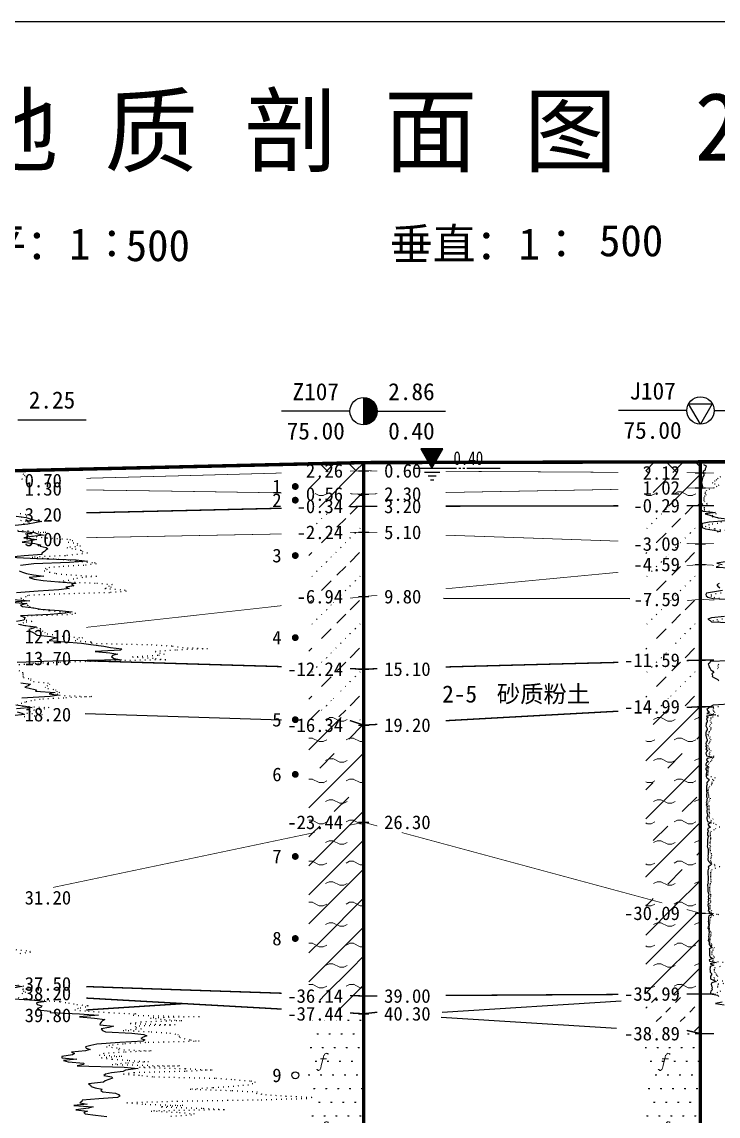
# Model space of a CAD drawing. Extents: x -37 to 3540, y -1485 to 297.
# Drawn here: x 2937.5 to 3039.4, y -769 to -609 of the extents above; entities that cross this region are included whole.
import ezdxf
from ezdxf.enums import TextEntityAlignment as Align

# ---------------------------------------------------------------- set-up
doc = ezdxf.new("R2010")
doc.units = 0
doc.linetypes.add('DOT', pattern=[6.35, 0, -6.35])
doc.layers.get('0').update_dxf_attribs({"linetype": 'CONTINUOUS'})
for name, color, linetype in [('CURVE', 200, 'CONTINUOUS'), ('FRAME', 7, 'CONTINUOUS'), ('HOLE', 41, 'CONTINUOUS'), ('SAMPLE', 1, 'CONTINUOUS'), ('STRATUM', 241, 'CONTINUOUS')]:
    doc.layers.add(name, color=color, linetype=linetype)
doc.layers.add('HATCH', color=7, linetype='CONTINUOUS', lineweight=13)
doc.styles.add('ST', font='')
doc.styles.get('ST').set_extended_font_data('SimSun')
pattern_1 = [(45, (2761.5203, -891), (-2.12132, 2.12132), [10, 0]), (135, (2761.5203, -891), (-2.12132, -2.12132), [10, 0])]
pattern_2 = [(45, (2761.52, -891), (-4.24264, 4.24264), [10, 0]), (45, (2762.581, -894.182), (-2.12132, 6.36396), [3, -3])]
pattern_3 = [(45, (2761.52, -891), (-4.24264, 4.24264), [10, 0]), (45, (2762.581, -894.182), (-2.12132, 6.36396), [3, -3]), (26.565, (2762.5944, -891.2536), (5.999823, 5.999812), [0.567, -12.849]), (0, (2762.0274, -891.2536), (0, 6), [0.567, -5.433]), (26.565, (2759.939, -891), (5.999823, 5.999812), [0.567, -12.849]), (0, (2760.446, -890.7464), (0, 6), [0.567, -5.433]), (153.435, (2762.0274, -891.2536), (-5.999818, -5e-06), [1.134, -12.2826]), (26.565, (2765.5944, -888.2536), (5.999823, 5.999812), [0.567, -12.849]), (0, (2765.0274, -888.2536), (0, 6), [0.567, -5.433]), (26.565, (2762.939, -888), (5.999823, 5.999812), [0.567, -12.849]), (0, (2763.446, -887.7464), (0, 6), [0.567, -5.433]), (153.435, (2765.0274, -888.2536), (-5.999818, -5e-06), [1.134, -12.2826])]
pattern_4 = [(45, (2761.5203, -891), (-7e-07, 6.99998), [1.97196, -7.92754]), (45, (2764.333, -888.171), (-7e-07, 6.99998), [1.99367, -7.90583]), (45, (2766.5878, -885.918), (-7e-07, 6.99998), [1.81361, -8.08588]), (26.5651, (2761.5203, -887.5), (7, 7), [0.0965, -15.55598]), (36.8699, (2762.2203, -886.8), (7, 7), [0.19775, -34.80225]), (315, (2765.0203, -884.024), (6.99998, 1e-06), [0.03305, -9.86644]), (26.5651, (2765.0203, -891), (7, 7), [0.14475, -15.50773]), (26.565, (2765.7203, -890.3), (7, 7), [0.10528, -15.5472]), (90, (2766.07, -889.95), (-7, -5e-07), [0.02877, -6.97123]), (26.565, (2766.4203, -889.6), (7, 7), [0.09101, -31.21394]), (36.8699, (2767.1203, -888.9), (7, 7), [0.11069, -34.88931]), (45, (2767.8203, -888.2), (-2e-07, 6.99998), [0.10911, -9.79038]), (315, (2768.4344, -887.452), (6.99998, 1e-06), [0.03305, -9.86644]), (36.8699, (2762.9203, -886.1), (7, 7), [0.10224, -34.89776]), (53.1301, (2763.6203, -885.4), (14, 21), [0.13438, -34.86562]), (53.1301, (2764.3203, -884.7), (14, 21), [0.12625, -34.87375])]
pattern_5 = [(45, (2761.5203, -891), (-2.12132, 2.12132), [10, 0]), (26.565, (2762.5944, -891.2536), (5.999823, 5.999812), [0.567, -12.849]), (0, (2762.0274, -891.2536), (0, 6), [0.567, -5.433]), (26.565, (2759.939, -891), (5.999823, 5.999812), [0.567, -12.849]), (0, (2760.446, -890.7464), (0, 6), [0.567, -5.433]), (153.435, (2762.0274, -891.2536), (-5.999818, -5e-06), [1.134, -12.2826]), (26.565, (2765.5944, -888.2536), (5.999823, 5.999812), [0.567, -12.849]), (0, (2765.0274, -888.2536), (0, 6), [0.567, -5.433]), (26.565, (2762.939, -888), (5.999823, 5.999812), [0.567, -12.849]), (0, (2763.446, -887.7464), (0, 6), [0.567, -5.433]), (153.435, (2765.0274, -888.2536), (-5.999818, -5e-06), [1.134, -12.2826])]
pattern_6 = [(82.875, (2760.6857, -892.206), (0.0003693, 10.0001764), [0.0893, -80.5337]), (143.13, (2760.7867, -892.2818), (-29.999964, 20.000054), [0.12627, -49.87373]), (172.875, (2760.9639, -892.304), (-70.0002457, 9.9996603), [0.17857, -80.44443]), (206.565, (2761.1423, -892.2147), (-9.999705, -9.99969), [0.19954, -22.16046]), (243.435, (2761.2316, -892.0363), (9e-06, -9.999696), [0.19954, -22.16146]), (255.964, (2761.3209, -891.679), (-0.0002, -9.999501), [0.36813, -40.86287]), (255.964, (2761.631, -890.439), (-0.0002, -9.999501), [1.27838, -39.95262]), (255.964, (2761.6994, -890.165), (-0.0002, -9.999501), [0.28235, -40.94865]), (216.87, (2761.8896, -889.9108), (-9.999982, -10.000018), [0.12627, -49.87373]), (243.435, (2761.7886, -889.9865), (9e-06, -9.999696), [0.19954, -22.16146]), (206.565, (2762.068, -889.8215), (-9.999705, -9.99969), [0.19954, -22.16046]), (172.875, (2762.2453, -889.8437), (-70.0002457, 9.9996603), [0.17857, -80.44443]), (143.13, (2762.3463, -889.9194), (-29.999964, 20.000054), [0.12627, -49.87373]), (82.875, (2762.3352, -890.008), (0.0003693, 10.0001764), [0.0893, -80.5337]), (0, (2761.191, -890.66), (0, 10), [0.89286, -9.10714]), (0, (2761.5453, -891), (1, 2), [0, -1.75]), (0, (2761.5203, -890.975), (1, 2), [0, -1.75]), (0, (2761.5203, -891), (1, 2), [0, -1.75]), (0, (2761.4953, -891), (1, 2), [0, -1.75]), (0, (2761.5203, -891.025), (1, 2), [0, -1.75])]

# ---------------------------------------------------------------- blocks, each defined once
blk = doc.blocks.new('图头_剖面图A3')
at = {"style": 'ST'}
for s, height, p in [('工 程 地 质 剖 面 图', 10, (-15.09, 10.79)), ('比例尺：水平：1∶            垂直：1∶', 4.6, (-11.5, -5.76))]:
    blk.add_text(s, height=height, dxfattribs=at).set_placement(p, align=Align.MIDDLE_CENTER)
for tag, height, p in [('01_剖面号', 10, (64.41, 11.39)), ('02_横向比例', 4.6, (-18.82, -5.99)), ('03＿纵向比例', 4.6, (50.43, -5.28))]:
    blk.add_attdef(tag, text='', height=height, dxfattribs=at).set_placement(p, align=Align.MIDDLE_LEFT)
blk = doc.blocks.new('H_sam_hole')
blk.add_line((0, 2), (0, -2))
at = {"const_width": 2}
blk.add_lwpolyline([(0, -1, 0.414214), (1, 0, 0.414214), (0, 1, 1)], format="xyb", dxfattribs=at)
blk.add_circle((0, 0), 2)
blk = doc.blocks.new('H_cpt_hole')
for p, q in [((-1.73, 1), (1.73, 1)), ((0, -2), (-1.73, 1)), ((1.73, 1), (0, -2))]:
    blk.add_line(p, q)
blk.add_circle((0, 0), 2)
blk = doc.blocks.new('SampleSoilUndisturbed')
at = {"const_width": 0.5}
blk.add_lwpolyline([(-0.25, 0, 1), (0.25, 0, 1)], format="xyb", close=True, dxfattribs=at)
blk = doc.blocks.new('SampleSoilDisturbed')
blk.add_circle((0, 0), 0.5)
blk = doc.blocks.new('Gwl')
blk.add_lwpolyline([(0, 0, 0, 3.22, 0), (0, 2.79, 3.22, 3.22, 0)], format="xyseb")
blk.add_lwpolyline([(0, 0), (1.61, 2.79), (-1.61, 2.79)], close=True)
for points in [[(-2.63, 0), (3.61, 0)], [(3.93, 0), (4.21, 0)], [(4.53, 0), (4.8, 0)], [(5.09, 0), (9.99, 0)], [(-1.09, -0.61), (1.16, -0.61)], [(-0.54, -1.14), (0.61, -1.14)], [(-0.19, -1.74), (0.26, -1.74)]]:
    blk.add_lwpolyline(points)
at = {"style": 'ST', "width": 0.8}
blk.add_attdef('*GWL', (3.14, 0.45), '', height=2, dxfattribs=at)

msp = doc.modelspace()

# ---------------------------------------------------------------- hatches: boundary and pattern name
at = {"layer": 'HATCH'}
h = msp.add_hatch(dxfattribs=at)
h.set_pattern_fill('STT', color=50, style=0)
h.set_pattern_definition(pattern_1)
h.paths.add_polyline_path([(2987.5, -673.44), (2979.5, -673.63), (2979.5, -674.86), (2987.5, -674.64)])
h.paths.add_polyline_path([(2978.3, -676.13), (2984.99, -676.13), (2984.99, -673.2), (2978.3, -673.2)], flags=9)
h = msp.add_hatch(dxfattribs=at)
h.set_pattern_fill('FZNT', color=32, style=0)
h.set_pattern_definition(pattern_2)
h.paths.add_polyline_path([(2987.5, -674.64), (2979.5, -674.86), (2979.5, -677.93), (2987.5, -678.04)])
h.paths.add_polyline_path([(2978.3, -679.53), (2984.99, -679.53), (2984.99, -676.6), (2978.3, -676.6)], flags=9)
h.paths.add_polyline_path([(2978.3, -676.13), (2984.99, -676.13), (2984.99, -673.2), (2978.3, -673.2)], flags=9)
h = msp.add_hatch(dxfattribs=at)
h.set_pattern_fill('FZNT', color=32, style=0)
h.set_pattern_definition(pattern_2)
h.paths.add_polyline_path([(3036.78, -674.94), (3028.78, -674.89), (3028.78, -677.29), (3036.78, -677.14)])
h.paths.add_polyline_path([(3027.57, -678.63), (3034.27, -678.63), (3034.27, -675.7), (3027.57, -675.7)], flags=9)
h.paths.add_polyline_path([(3027.58, -676.43), (3034.27, -676.43), (3034.27, -673.51), (3027.58, -673.51)], flags=9)
h = msp.add_hatch(dxfattribs=at)
h.set_pattern_fill('STT', color=50, style=0)
h.set_pattern_definition(pattern_1)
h.paths.add_polyline_path([(3036.78, -673.34), (3028.78, -673.36), (3028.78, -674.89), (3036.78, -674.94)])
h.paths.add_polyline_path([(3027.58, -676.43), (3034.27, -676.43), (3034.27, -673.51), (3027.58, -673.51)], flags=9)
h = msp.add_hatch(dxfattribs=at)
h.set_pattern_fill('YNFNT', color=251, style=0)
h.set_pattern_definition(pattern_3)
h.paths.add_polyline_path([(2987.5, -678.04), (2979.5, -677.93), (2979.5, -680.03), (2987.5, -679.84)])
h.paths.add_polyline_path([(2976.87, -681.33), (2984.99, -681.33), (2984.99, -678.4), (2976.87, -678.4)], flags=9)
h.paths.add_polyline_path([(2978.3, -679.53), (2984.99, -679.53), (2984.99, -676.6), (2978.3, -676.6)], flags=9)
h = msp.add_hatch(dxfattribs=at)
h.set_pattern_fill('YNFNT', color=251, style=0)
h.set_pattern_definition(pattern_3)
h.paths.add_polyline_path([(3036.78, -677.14), (3028.78, -677.29), (3028.78, -679.76), (3036.78, -679.74)])
h.paths.add_polyline_path([(3026.14, -681.23), (3034.27, -681.23), (3034.27, -678.3), (3026.14, -678.3)], flags=9)
h.paths.add_polyline_path([(3027.57, -678.63), (3034.27, -678.63), (3034.27, -675.7), (3027.57, -675.7)], flags=9)
h = msp.add_hatch(dxfattribs=at)
h.set_pattern_fill('SZFT', color=52, style=0)
h.set_pattern_definition(pattern_4)
h.paths.add_polyline_path([(2987.5, -679.84), (2979.5, -680.03), (2979.5, -683.8), (2987.5, -683.64)])
h.paths.add_polyline_path([(2976.87, -685.13), (2984.99, -685.13), (2984.99, -682.23), (2976.87, -682.23)], flags=9)
h.paths.add_polyline_path([(2976.87, -681.33), (2984.99, -681.33), (2984.99, -678.4), (2976.87, -678.4)], flags=9)
h = msp.add_hatch(dxfattribs=at)
h.set_pattern_fill('SZFT', color=52, style=0)
h.set_pattern_definition(pattern_4)
h.paths.add_polyline_path([(3036.78, -679.74), (3028.78, -679.76), (3028.78, -685.07), (3036.78, -685.34)])
h.paths.add_polyline_path([(3026.14, -686.83), (3034.27, -686.83), (3034.27, -683.9), (3026.14, -683.9)], flags=9)
h.paths.add_polyline_path([(3026.14, -681.23), (3034.27, -681.23), (3034.27, -678.3), (3026.14, -678.3)], flags=9)
h = msp.add_hatch(dxfattribs=at)
h.set_pattern_fill('SZFT', color=52, style=0)
h.set_pattern_definition(pattern_4)
h.paths.add_polyline_path([(2987.5, -683.64), (2979.5, -683.8), (2979.5, -693.93), (2987.5, -693.04)])
h.paths.add_polyline_path([(2976.87, -694.53), (2984.99, -694.53), (2984.99, -691.6), (2976.87, -691.6)], flags=9)
h.paths.add_polyline_path([(2976.87, -685.13), (2984.99, -685.13), (2984.99, -682.23), (2976.87, -682.23)], flags=9)
h = msp.add_hatch(dxfattribs=at)
h.set_pattern_fill('SZFT', color=52, style=0)
h.set_pattern_definition(pattern_4)
h.paths.add_polyline_path([(3036.78, -685.34), (3028.78, -685.07), (3028.78, -689.11), (3036.78, -688.34)])
h.paths.add_polyline_path([(3026.14, -689.83), (3034.27, -689.83), (3034.27, -686.9), (3026.14, -686.9)], flags=9)
h.paths.add_polyline_path([(3026.14, -686.83), (3034.27, -686.83), (3034.27, -683.9), (3026.14, -683.9)], flags=9)
h = msp.add_hatch(dxfattribs=at)
h.set_pattern_fill('SZFT', color=52, style=0)
h.set_pattern_definition(pattern_4)
h.paths.add_polyline_path([(3036.78, -688.34), (3028.78, -689.11), (3028.78, -702.55), (3036.78, -702.34)])
h.paths.add_polyline_path([(3024.71, -703.83), (3034.27, -703.83), (3034.27, -700.9), (3024.71, -700.9)], flags=9)
h.paths.add_polyline_path([(3026.14, -689.83), (3034.27, -689.83), (3034.27, -686.9), (3026.14, -686.9)], flags=9)
h = msp.add_hatch(dxfattribs=at)
h.set_pattern_fill('SZFT', color=52, style=0)
h.set_pattern_definition(pattern_4)
h.paths.add_polyline_path([(2987.5, -693.04), (2979.5, -693.93), (2979.5, -703.4), (2987.5, -703.64)])
h.paths.add_polyline_path([(2975.44, -705.13), (2984.99, -705.13), (2984.99, -702.21), (2975.44, -702.21)], flags=9)
h.paths.add_polyline_path([(2976.87, -694.53), (2984.99, -694.53), (2984.99, -691.6), (2976.87, -691.6)], flags=9)
h = msp.add_hatch(dxfattribs=at)
h.set_pattern_fill('SZFT', color=52, style=0)
h.set_pattern_definition(pattern_4)
h.paths.add_polyline_path([(2987.5, -703.64), (2979.5, -703.4), (2979.5, -709.11), (2987.5, -711.84)])
h.paths.add_polyline_path([(2975.44, -705.13), (2984.99, -705.13), (2984.99, -702.21), (2975.44, -702.21)], flags=9)
h = msp.add_hatch(dxfattribs=at)
h.set_pattern_fill('SZFT', color=52, style=0)
h.set_pattern_definition(pattern_4)
h.paths.add_polyline_path([(3036.78, -702.34), (3028.78, -702.55), (3028.78, -709.58), (3036.78, -709.14)])
h.paths.add_polyline_path([(3024.71, -710.63), (3034.27, -710.63), (3034.27, -707.7), (3024.71, -707.7)], flags=9)
h.paths.add_polyline_path([(3024.71, -703.83), (3034.27, -703.83), (3034.27, -700.9), (3024.71, -700.9)], flags=9)
h = msp.add_hatch(dxfattribs=at)
h.set_pattern_fill('YNFNT', color=251, style=0)
h.set_pattern_definition(pattern_3)
h.paths.add_polyline_path([(3036.78, -709.14), (3028.78, -709.58), (3028.78, -737.18), (3036.78, -739.34)])
h.paths.add_polyline_path([(3024.71, -710.63), (3034.27, -710.63), (3034.27, -707.7), (3024.71, -707.7)], flags=9)
h = msp.add_hatch(dxfattribs=at)
h.set_pattern_fill('YNFNT', color=251, style=0)
h.set_pattern_definition(pattern_3)
h.paths.add_polyline_path([(2987.5, -711.84), (2979.5, -709.11), (2979.5, -727.72), (2987.5, -726.04)])
h.paths.add_polyline_path([(2975.44, -727.53), (2984.99, -727.53), (2984.99, -724.6), (2975.44, -724.6)], flags=9)
h.paths.add_polyline_path([(2975.44, -713.33), (2984.99, -713.33), (2984.99, -710.4), (2975.44, -710.4)], flags=9)
h = msp.add_hatch(dxfattribs=at)
h.set_pattern_fill('YNNT', color=251, style=0)
h.set_pattern_definition(pattern_5)
h.paths.add_polyline_path([(2987.5, -726.04), (2979.5, -727.72), (2979.5, -751.17), (2987.5, -751.44)])
h.paths.add_polyline_path([(2975.44, -752.93), (2984.99, -752.93), (2984.99, -750), (2975.44, -750)], flags=9)
h.paths.add_polyline_path([(2975.44, -727.53), (2984.99, -727.53), (2984.99, -724.6), (2975.44, -724.6)], flags=9)
h = msp.add_hatch(dxfattribs=at)
h.set_pattern_fill('YNNT', color=251, style=0)
h.set_pattern_definition(pattern_5)
h.paths.add_polyline_path([(3036.78, -739.34), (3028.78, -737.18), (3028.78, -751.19), (3036.78, -751.14)])
h.paths.add_polyline_path([(3024.71, -752.63), (3034.27, -752.63), (3034.27, -749.7), (3024.71, -749.7)], flags=9)
h.paths.add_polyline_path([(3024.71, -740.83), (3034.27, -740.83), (3034.27, -737.9), (3024.71, -737.9)], flags=9)
h = msp.add_hatch(dxfattribs=at)
h.set_pattern_fill('FZNT', color=32, style=0)
h.set_pattern_definition(pattern_2)
h.paths.add_polyline_path([(2987.5, -751.44), (2979.5, -751.17), (2979.5, -753.59), (2987.5, -754.04)])
h.paths.add_polyline_path([(2975.44, -755.53), (2984.99, -755.53), (2984.99, -752.6), (2975.44, -752.6)], flags=9)
h.paths.add_polyline_path([(2975.44, -752.93), (2984.99, -752.93), (2984.99, -750), (2975.44, -750)], flags=9)
h = msp.add_hatch(dxfattribs=at)
h.set_pattern_fill('NZFT', color=52, style=0)
h.set_pattern_definition([(45, (2761.5203, -891), (-6e-07, 6.99998), [0.9473, -8.9522]), (45, (2762.9203, -889.6), (-6e-07, 6.99998), [0.9869, -8.9126]), (45, (2764.3203, -888.2), (-6e-07, 6.99998), [1.06018, -8.83931]), (45, (2765.7203, -886.8), (-6e-07, 6.99998), [0.94918, -8.95032]), (45, (2767.1203, -885.4), (-6e-07, 6.99998), [1.0365, -8.863]), (45, (2765.0203, -891), (-6e-07, 6.99998), [1.01335, -8.88615]), (45, (2766.4203, -889.6), (-6e-07, 6.99998), [1.07896, -12.12037]), (45, (2767.8203, -888.2), (-6e-07, 6.99998), [0.99882, -8.90067]), (45, (2762.2203, -886.8), (-4e-07, 6.99998), [1.05533, -8.84416]), (45, (2763.6203, -885.4), (-4e-07, 6.99998), [1.0365, -8.863])])
h.paths.add_polyline_path([(3036.78, -751.14), (3028.78, -751.19), (3028.78, -755.11), (3036.78, -756.94)])
h.paths.add_polyline_path([(3024.71, -758.43), (3034.27, -758.43), (3034.27, -755.5), (3024.71, -755.5)], flags=9)
h.paths.add_polyline_path([(3024.71, -752.63), (3034.27, -752.63), (3034.27, -749.7), (3024.71, -749.7)], flags=9)
h = msp.add_hatch(dxfattribs=at)
h.set_pattern_fill('FS', color=142, style=0)
h.set_pattern_definition(pattern_6)
h.paths.add_polyline_path([(2987.5, -754.04), (2979.5, -753.59), (2979.5, -786.78), (2987.5, -787.44)])
h.paths.add_polyline_path([(2975.44, -788.93), (2984.99, -788.93), (2984.99, -786.01), (2975.44, -786.01)], flags=9)
h.paths.add_polyline_path([(2975.44, -755.53), (2984.99, -755.53), (2984.99, -752.6), (2975.44, -752.6)], flags=9)
h = msp.add_hatch(dxfattribs=at)
h.set_pattern_fill('FS', color=142, style=0)
h.set_pattern_definition(pattern_6)
h.paths.add_polyline_path([(3036.78, -756.94), (3028.78, -755.11), (3028.78, -784.01), (3036.78, -783.34)])
h.paths.add_polyline_path([(3024.71, -784.83), (3034.27, -784.83), (3034.27, -781.9), (3024.71, -781.9)], flags=9)
h.paths.add_polyline_path([(3024.71, -758.43), (3034.27, -758.43), (3034.27, -755.5), (3024.71, -755.5)], flags=9)

# ---------------------------------------------------------------- linework, layer by layer
at = {"layer": 'CURVE', "color": 100, "linetype": 'DOT', "ltscale": 0.1}
for points in [[(2937.65, -675.07), (2937.85, -675.27), (2938.03, -675.47), (2938.28, -675.67), (2937.52, -675.87), (2937.29, -676.07)], [(3039.72, -675.54), (3039.37, -675.74), (3039.18, -675.94), (3038.93, -676.14), (3038.51, -676.34), (3038.82, -676.54), (3039.48, -676.74), (3039.19, -676.94), (3038.77, -677.14), (3038.1, -677.34), (3037.68, -677.54), (3037.49, -677.74), (3037.45, -677.94), (3037.6, -678.14), (3037.41, -678.34), (3037.27, -678.54), (3037.3, -678.74), (3037.24, -678.94), (3037.36, -679.14), (3037.69, -679.34), (3037.78, -679.54), (3037.41, -679.74), (3037.32, -679.94), (3037.33, -680.14), (3037.35, -680.34), (3038, -680.54), (3038.77, -680.74), (3039.08, -680.94), (3038.54, -681.14), (3038.49, -681.34), (3039.73, -681.54)], [(2937.27, -680.87), (2938.37, -681.07), (2938.21, -681.27), (2937.31, -681.47)], [(2937.32, -681.87), (2938.33, -682.07), (2938.57, -682.27), (2937.4, -682.47)], [(3039.87, -682.14), (3039.32, -682.34), (3038.08, -682.54), (3037.48, -682.74), (3038.02, -682.94), (3038.89, -683.14), (3040.47, -683.34), (3039.28, -683.54), (3039.46, -683.74)], [(2935.41, -683.27), (2939.15, -683.47), (2941, -683.67), (2938.04, -683.87), (2938.34, -684.07), (2939.58, -684.27), (2941.15, -684.47), (2944.54, -684.67), (2944.94, -684.87), (2944.26, -685.07), (2945.66, -685.27), (2945.54, -685.47), (2946.06, -685.67), (2944.08, -685.87), (2945.3, -686.07), (2946.16, -686.27), (2946.33, -686.47), (2947.11, -686.67), (2945.65, -686.87), (2943.86, -687.07), (2939, -687.27), (2941.35, -687.47), (2944.58, -687.67), (2945.55, -687.87), (2948.15, -688.07), (2948.38, -688.27), (2946.56, -688.47), (2943.02, -688.67), (2940.92, -688.87), (2941.2, -689.07), (2940.77, -689.27), (2941.53, -689.47), (2942.51, -689.67), (2944.65, -689.87), (2948.43, -690.07), (2946.39, -690.27), (2945.08, -690.47), (2944.35, -690.67), (2942.98, -690.87), (2948.46, -691.07), (2950.72, -691.27), (2950.19, -691.47), (2950.55, -691.67), (2949.64, -691.87), (2952.53, -692.07), (2952.75, -692.27), (2950.33, -692.47), (2943.04, -692.67), (2938.38, -692.87), (2938.13, -693.07), (2937.36, -693.27), (2937.65, -693.47), (2938.18, -693.67), (2937.38, -693.87), (2937.55, -694.07), (2938.34, -694.27), (2938.61, -694.47), (2939.12, -694.67), (2939.93, -694.87), (2941.54, -695.07), (2943.05, -695.27), (2945.34, -695.47), (2944.9, -695.67), (2938.37, -695.87), (2938, -696.07), (2937.83, -696.27), (2938.13, -696.47), (2938.97, -696.67), (2937.74, -696.87), (2937.28, -697.07), (2937.97, -697.27), (2938.89, -697.47), (2940.18, -697.67), (2940.2, -697.87), (2940.49, -698.07), (2940.84, -698.27), (2941.2, -698.47), (2942.66, -698.67), (2943.65, -698.87), (2946.35, -699.07), (2945.64, -699.27), (2945.29, -699.47), (2947.63, -699.67), (2947.68, -699.87), (2956.43, -700.07), (2959.54, -700.27), (2961, -700.47), (2964.66, -700.67), (2959.98, -700.87), (2956.99, -701.07), (2957.66, -701.27), (2958.33, -701.47), (2957.41, -701.67), (2953.69, -701.87), (2957.04, -702.07), (2958.54, -702.27), (2949.76, -702.47), (2942.89, -702.67), (2938.64, -702.87), (2936.84, -703.07)], [(3039.83, -692.54), (3038.37, -692.74), (3038.32, -692.94), (3038.74, -693.14), (3039.89, -693.34)], [(3040, -696.34), (3038.59, -696.54), (3040.06, -696.74)], [(2937.07, -703.87), (2937.59, -704.07), (2937.62, -704.27), (2937.68, -704.47), (2937.64, -704.67), (2937.72, -704.87), (2938.8, -705.07), (2938.74, -705.27), (2939.22, -705.47), (2941.24, -705.67), (2941.61, -705.87), (2941.25, -706.07), (2940.89, -706.27), (2941.3, -706.47), (2942.42, -706.67), (2942.59, -706.87), (2943, -707.07), (2942.61, -707.27), (2943.01, -707.47), (2947.68, -707.67), (2943.62, -707.87), (2940.18, -708.07), (2938.93, -708.27), (2937.99, -708.47), (2937.51, -708.67), (2936.81, -708.87), (2937.76, -709.07), (2941.43, -709.27), (2940.81, -709.47), (2939.28, -709.67), (2938.75, -709.87), (2938.22, -710.07), (2940.49, -710.27), (2940.14, -710.47), (2937.29, -710.67)], [(3039.46, -702.94), (3039.28, -703.14), (3039.44, -703.34), (3039.27, -703.54), (3039.49, -703.74)], [(3039.45, -709.14), (3038.7, -709.34), (3038.61, -709.54), (3038.67, -709.74), (3038.9, -709.94), (3038.59, -710.14), (3039.29, -710.34), (3039.36, -710.54), (3038.3, -710.74), (3038.29, -710.94), (3038.18, -711.14), (3038.27, -711.34), (3038.47, -711.54), (3038.28, -711.74), (3038.07, -711.94), (3038.28, -712.14), (3038.29, -712.34), (3038.28, -712.54), (3038.04, -712.74), (3038.04, -712.94), (3037.87, -713.14), (3037.87, -713.34), (3038.2, -713.54), (3038.11, -713.74), (3038.31, -713.94), (3038.17, -714.14), (3038.13, -714.34), (3038.03, -714.54), (3037.84, -714.74), (3037.88, -714.94), (3038.02, -715.14), (3038.02, -715.34), (3038.36, -715.54), (3038.19, -715.74), (3038.02, -715.94), (3038.07, -716.14), (3038.7, -716.34), (3038.7, -716.54), (3038.57, -716.74), (3038.43, -716.94), (3038.31, -717.14), (3038.04, -717.34), (3037.98, -717.54), (3037.74, -717.74), (3038.04, -717.94), (3037.88, -718.14), (3037.85, -718.34), (3037.91, -718.54), (3037.88, -718.74), (3037.84, -718.94), (3037.8, -719.14), (3038.3, -719.34), (3038.95, -719.54), (3038.5, -719.74), (3038.73, -719.94), (3038.47, -720.14), (3038.43, -720.34), (3038.44, -720.54), (3038.15, -720.74), (3038.08, -720.94), (3037.91, -721.14), (3037.88, -721.34), (3037.89, -721.54), (3037.91, -721.74), (3037.93, -721.94), (3037.95, -722.14), (3037.98, -722.34), (3038.2, -722.54), (3038.17, -722.74), (3038.04, -722.94), (3037.93, -723.14), (3037.79, -723.34), (3037.98, -723.54), (3038.04, -723.74), (3038.02, -723.94), (3038.02, -724.14), (3038.03, -724.34), (3038.07, -724.54), (3038.1, -724.74), (3038.02, -724.94), (3038.03, -725.14), (3038.03, -725.34), (3038.67, -725.54), (3038.34, -725.74), (3038.28, -725.94), (3038.67, -726.14), (3038.99, -726.34), (3039.69, -726.54)], [(3039.62, -726.74), (3039.05, -726.94), (3038.77, -727.14), (3038.37, -727.34), (3038.22, -727.54), (3038.21, -727.74), (3038.22, -727.94), (3038.23, -728.14), (3038.25, -728.34), (3038.24, -728.54), (3038.2, -728.74), (3038.17, -728.94), (3038.19, -729.14), (3038.1, -729.34), (3038.24, -729.54), (3038.14, -729.74), (3038.14, -729.94), (3038.23, -730.14), (3038.15, -730.34), (3038.37, -730.54), (3038.37, -730.74), (3038.4, -730.94), (3038.33, -731.14), (3038.3, -731.34), (3038.23, -731.54), (3038.26, -731.74), (3038.32, -731.94), (3038.79, -732.14), (3038.85, -732.34), (3039.6, -732.54), (3038.98, -732.74), (3038.51, -732.94), (3038.33, -733.14), (3038.28, -733.34), (3038.24, -733.54), (3038.24, -733.74), (3038.24, -733.94), (3038.27, -734.14), (3038.29, -734.34), (3038.26, -734.54), (3038.34, -734.74), (3038.23, -734.94), (3038.2, -735.14), (3038.14, -735.34), (3038.12, -735.54), (3038.11, -735.74), (3038.12, -735.94), (3038.13, -736.14), (3038.19, -736.34), (3038.27, -736.54), (3038.26, -736.74), (3038.24, -736.94), (3038.18, -737.14), (3038.17, -737.34), (3038.24, -737.54), (3038.24, -737.74), (3038.11, -737.94), (3038.14, -738.14), (3038.14, -738.34), (3038.14, -738.54), (3038.15, -738.74), (3038.39, -738.94), (3038.31, -739.14), (3038.42, -739.34), (3039.42, -739.54), (3038.42, -739.74), (3038.27, -739.94), (3038.23, -740.14), (3038.14, -740.34), (3038.11, -740.54), (3038.1, -740.74), (3038.08, -740.94), (3038.08, -741.14), (3038.06, -741.34), (3038.08, -741.54), (3038.06, -741.74), (3038.21, -741.94), (3038.3, -742.14), (3038.28, -742.34), (3038.3, -742.54), (3038.24, -742.74), (3038.18, -742.94), (3038.15, -743.14), (3038.15, -743.34), (3038.11, -743.54), (3038.31, -743.74), (3038.38, -743.94), (3038.38, -744.14), (3038.85, -744.34), (3038.63, -744.54), (3038.58, -744.74), (3038.47, -744.94), (3038.45, -745.14), (3038.38, -745.34), (3038.63, -745.54), (3038.8, -745.74), (3038.74, -745.94), (3038.6, -746.14), (3038.57, -746.34), (3040.31, -746.54)], [(2936.6, -744.67), (2938.65, -744.87), (2938.76, -745.07), (2937.09, -745.27)], [(3039.65, -747.14), (3038.88, -747.34), (3038.81, -747.54), (3038.78, -747.74), (3038.86, -747.94), (3039.06, -748.14), (3039.09, -748.34), (3039.33, -748.54), (3038.78, -748.74), (3038.73, -748.94), (3039.25, -749.14), (3041.3, -749.34)], [(2936.93, -749.87), (2938.3, -750.07), (2938.46, -750.27), (2937.6, -750.47), (2937.69, -750.67), (2938.01, -750.87), (2937.58, -751.07), (2937.41, -751.27)], [(3040.91, -749.54), (3039.37, -749.74), (3039.29, -749.94), (3039.26, -750.14), (3039.4, -750.34)], [(2936.96, -751.67), (2937.87, -751.87), (2940.78, -752.07), (2943.11, -752.27), (2944.34, -752.47), (2945.56, -752.67), (2947.21, -752.87), (2946.85, -753.07), (2945.75, -753.27), (2945.24, -753.47), (2947.23, -753.67), (2950.21, -753.87), (2954.18, -754.07), (2953.78, -754.27), (2963.44, -754.47), (2956.33, -754.67), (2958.35, -754.87), (2960.89, -755.07), (2954.94, -755.27), (2953.34, -755.47), (2959.91, -755.67), (2954.09, -755.87), (2954.17, -756.07), (2954.96, -756.27), (2952.34, -756.47), (2956.41, -756.67), (2959.15, -756.87), (2960.3, -757.07), (2960.5, -757.27), (2960.56, -757.47), (2961.24, -757.67), (2962.18, -757.87), (2963.44, -758.07), (2955.61, -758.27), (2952.32, -758.47), (2950.31, -758.67), (2949.89, -758.87), (2951.78, -759.07), (2951.66, -759.27), (2956.41, -759.47), (2952.49, -759.67), (2949.49, -759.87), (2948.81, -760.07), (2952.12, -760.27), (2949.15, -760.47), (2950.69, -760.67), (2953.19, -760.87), (2956.04, -761.07), (2952.77, -761.27), (2950.71, -761.47), (2960.56, -761.67), (2954.7, -761.87), (2961.4, -762.07), (2965.34, -762.27), (2961.37, -762.47), (2953.92, -762.67), (2952.39, -762.87), (2955.04, -763.07), (2956.81, -763.27), (2965.88, -763.47), (2968.6, -763.67), (2970.99, -763.87), (2971.62, -764.07), (2971.27, -764.27), (2970.66, -764.47), (2968.5, -764.67), (2965.41, -764.87), (2962.14, -765.07), (2968.25, -765.27), (2971.92, -765.47), (2971.76, -765.67), (2973.14, -765.87), (2976.14, -766.07), (2979.92, -766.27), (2979.21, -766.47), (2972.07, -766.67), (2960.29, -766.87), (2952.86, -767.07), (2955.52, -767.27), (2961.05, -767.47), (2957.87, -767.67), (2964, -767.87), (2967.17, -768.07), (2956.44, -768.27), (2960.55, -768.47), (2962.69, -768.67), (2962.34, -768.87), (2959.28, -769.07)], [(3039.7, -750.74), (3039.29, -750.94), (3038.86, -751.14), (3039.46, -751.34)]]:
    msp.add_lwpolyline(points, dxfattribs=at)
at = {"layer": 'CURVE', "color": 30, "linetype": 'Continuous'}
for points in [[(3037.23, -673.74), (3037.6, -673.94), (3037.59, -674.14), (3037.47, -674.34), (3037.46, -674.54), (3037.19, -674.74), (3037.17, -674.94), (3037.26, -675.14), (3037.29, -675.34), (3037.12, -675.54), (3037.1, -675.74), (3037.06, -675.94), (3037, -676.14), (3036.93, -676.34), (3036.97, -676.54), (3037.06, -676.74), (3037.1, -676.94), (3037.06, -677.14), (3036.91, -677.34), (3036.86, -677.54), (3036.85, -677.74), (3036.85, -677.94), (3036.86, -678.14), (3036.8, -678.34), (3036.83, -678.54), (3036.82, -678.74), (3036.82, -678.94), (3036.85, -679.14), (3036.88, -679.34), (3037.1, -679.54), (3036.93, -679.74), (3036.82, -679.94), (3036.85, -680.14), (3036.88, -680.34), (3037.19, -680.54), (3039, -680.74), (3037.47, -680.94), (3038.15, -681.14), (3038.72, -681.34), (3039.36, -681.54), (3041.07, -681.74)], [(2936.66, -681.27), (2938.14, -681.47), (2938.69, -681.67), (2939.41, -681.87), (2940.44, -682.07), (2939.39, -682.27), (2938.39, -682.47), (2936.08, -682.67)], [(3040.57, -681.94), (3038.05, -682.14), (3037.08, -682.34), (3036.99, -682.54), (3037.05, -682.74), (3037.04, -682.94), (3037.53, -683.14), (3038.79, -683.34), (3039.69, -683.54)], [(2936.91, -683.47), (2939.31, -683.67), (2939.84, -683.87), (2940.78, -684.07), (2938.93, -684.27), (2937.78, -684.47), (2939.67, -684.67), (2938.75, -684.87), (2937.56, -685.07), (2939.42, -685.27), (2940.25, -685.47), (2940.18, -685.67), (2941.05, -685.87), (2941.28, -686.07), (2940.99, -686.27), (2940.81, -686.47), (2940.43, -686.67), (2940.4, -686.87), (2937.86, -687.07), (2935.81, -687.27), (2939.7, -687.47), (2945.42, -687.67), (2947.11, -687.87), (2944.46, -688.07), (2939.24, -688.27), (2937.3, -688.47)], [(3040.41, -687.94), (3039.2, -688.14), (3039.97, -688.34)], [(2937.09, -689.27), (2937.61, -689.47), (2938.2, -689.67), (2939.2, -689.87), (2940.71, -690.07), (2938.55, -690.27), (2939.32, -690.47), (2940.6, -690.67), (2942.84, -690.87), (2945.39, -691.07), (2944.77, -691.27), (2945.08, -691.47), (2943.91, -691.67), (2944.42, -691.87), (2942.89, -692.07), (2939.89, -692.27), (2936.71, -692.47)], [(3039.53, -688.54), (3039.11, -688.74), (3043.26, -688.94)], [(3039.51, -691.14), (3039.19, -691.34), (3039.33, -691.54), (3039.6, -691.74)], [(3040, -692.14), (3038.85, -692.34), (3037.65, -692.54), (3037.55, -692.74), (3037.61, -692.94), (3037.88, -693.14), (3038.67, -693.34), (3043.11, -693.54)], [(2936.24, -693.47), (2938.66, -693.67), (2936, -693.87), (2938.23, -694.07), (2937.28, -694.27), (2937.6, -694.47), (2939.24, -694.67), (2940.28, -694.87), (2942.98, -695.07), (2944.88, -695.27), (2943.89, -695.47), (2941.65, -695.67), (2937.28, -695.87), (2937.84, -696.07), (2937.87, -696.27), (2937.77, -696.47), (2936.71, -696.67)], [(3040.32, -695.94), (3038.39, -696.14), (3037.87, -696.34), (3038.2, -696.54), (3038.39, -696.74), (3043.61, -696.94)], [(2936.99, -697.07), (2937.93, -697.27), (2939.57, -697.47), (2939.2, -697.67), (2938.52, -697.87), (2938.63, -698.07), (2939.13, -698.27), (2939.5, -698.47), (2939.72, -698.67), (2941.74, -698.87), (2942.57, -699.07), (2941.91, -699.27), (2941.47, -699.47), (2943.76, -699.67), (2946.22, -699.87), (2947.57, -700.07), (2949.48, -700.27), (2950.49, -700.47), (2952.12, -700.67), (2951.95, -700.87), (2948.22, -701.07), (2950.38, -701.27), (2951.53, -701.47), (2950.76, -701.67), (2950.59, -701.87), (2950.98, -702.07), (2952.08, -702.27), (2942.02, -702.47), (2936.83, -702.67)], [(3043.78, -702.34), (3038.23, -702.54), (3038.18, -702.74), (3037.93, -702.94), (3038.01, -703.14), (3038.08, -703.34), (3038.22, -703.54), (3038.3, -703.74), (3038.61, -703.94), (3038.75, -704.14), (3038.46, -704.34), (3038.55, -704.54), (3038.49, -704.74), (3038.83, -704.94), (3039.31, -705.14), (3039.44, -705.34)], [(2937.35, -705.67), (2938.75, -705.87), (2938.4, -706.07), (2937.91, -706.27), (2938.74, -706.47), (2939.66, -706.67), (2939.49, -706.87), (2942.38, -707.07), (2941.51, -707.27), (2942.88, -707.47), (2941.64, -707.67), (2937.49, -707.87)], [(3041.71, -708.74), (3038.67, -708.94), (3038.2, -709.14), (3037.98, -709.34), (3037.72, -709.54), (3037.87, -709.74), (3038.09, -709.94), (3037.71, -710.14), (3039.03, -710.34), (3037.68, -710.54), (3037.93, -710.74), (3037.67, -710.94), (3037.75, -711.14), (3037.75, -711.34), (3037.62, -711.54), (3037.62, -711.74), (3037.59, -711.94), (3037.66, -712.14), (3037.77, -712.34), (3037.79, -712.54), (3037.61, -712.74), (3037.56, -712.94), (3037.58, -713.14), (3037.57, -713.34), (3037.62, -713.54), (3037.66, -713.74), (3037.77, -713.94), (3037.78, -714.14), (3037.63, -714.34), (3037.57, -714.54), (3037.6, -714.74), (3037.59, -714.94), (3037.7, -715.14), (3037.58, -715.34), (3037.87, -715.54), (3037.68, -715.74), (3037.59, -715.94), (3037.6, -716.14), (3037.69, -716.34), (3038.7, -716.54), (3037.75, -716.74), (3037.65, -716.94), (3037.94, -717.14), (3037.65, -717.34), (3037.59, -717.54), (3037.57, -717.74), (3037.94, -717.94), (3037.58, -718.14), (3037.55, -718.34), (3037.72, -718.54), (3037.66, -718.74), (3037.64, -718.94), (3037.64, -719.14), (3037.64, -719.34), (3037.74, -719.54), (3038.03, -719.74), (3038.03, -719.94), (3037.81, -720.14), (3037.65, -720.34), (3037.76, -720.54), (3037.68, -720.74), (3037.67, -720.94), (3037.68, -721.14), (3037.68, -721.34), (3037.66, -721.54), (3037.7, -721.74), (3037.69, -721.94), (3037.67, -722.14), (3037.66, -722.34), (3037.76, -722.54), (3037.7, -722.74), (3037.74, -722.94), (3037.62, -723.14), (3037.74, -723.34), (3037.62, -723.54), (3037.75, -723.74), (3037.73, -723.94), (3037.75, -724.14), (3037.73, -724.34), (3037.74, -724.54), (3037.75, -724.74), (3037.8, -724.94), (3037.78, -725.14), (3037.73, -725.34), (3037.71, -725.54), (3037.79, -725.74), (3037.82, -725.94), (3038.35, -726.14), (3037.88, -726.34), (3038.01, -726.54), (3038.27, -726.74), (3037.89, -726.94), (3037.83, -727.14), (3037.97, -727.34), (3037.82, -727.54), (3037.84, -727.74), (3037.84, -727.94), (3037.96, -728.14), (3037.88, -728.34), (3037.84, -728.54), (3037.83, -728.74), (3037.83, -728.94), (3037.84, -729.14), (3037.84, -729.34), (3037.79, -729.54), (3037.8, -729.74), (3037.9, -729.94), (3037.9, -730.14), (3037.92, -730.34), (3037.91, -730.54), (3037.92, -730.74), (3037.88, -730.94), (3037.93, -731.14), (3037.88, -731.34), (3037.88, -731.54), (3037.97, -731.74), (3038.14, -731.94), (3038.45, -732.14), (3038.21, -732.34), (3037.91, -732.54), (3038, -732.74), (3037.91, -732.94), (3037.86, -733.14), (3037.87, -733.34), (3037.87, -733.54), (3037.89, -733.74), (3037.93, -733.94), (3037.91, -734.14), (3037.91, -734.34), (3037.91, -734.54), (3037.88, -734.74), (3037.93, -734.94), (3037.84, -735.14), (3037.84, -735.34), (3037.87, -735.54), (3037.88, -735.74), (3037.87, -735.94), (3037.87, -736.14), (3037.92, -736.34), (3038.02, -736.54), (3037.94, -736.74), (3037.91, -736.94), (3037.97, -737.14), (3037.92, -737.34), (3037.94, -737.54), (3037.88, -737.74), (3037.94, -737.94), (3037.89, -738.14), (3037.9, -738.34), (3037.95, -738.54), (3037.95, -738.74), (3037.91, -738.94), (3038.22, -739.14), (3038.03, -739.34), (3038.57, -739.54), (3038.02, -739.74), (3037.95, -739.94), (3037.94, -740.14), (3037.94, -740.34), (3037.91, -740.54), (3037.94, -740.74), (3037.97, -740.94), (3038, -741.14), (3037.93, -741.34), (3037.88, -741.54), (3037.99, -741.74), (3038, -741.94), (3038.07, -742.14), (3038.01, -742.34), (3038.01, -742.54), (3037.97, -742.74), (3038, -742.94), (3037.96, -743.14), (3037.93, -743.34), (3038.06, -743.54), (3038.06, -743.74), (3038.07, -743.94), (3038.28, -744.14), (3038.5, -744.34), (3038.07, -744.54), (3038.09, -744.74), (3038.09, -744.94), (3038.1, -745.14), (3038.11, -745.34), (3038.12, -745.54), (3038.21, -745.74), (3038.54, -745.94), (3038.07, -746.14), (3038.12, -746.34), (3039.13, -746.54), (3038.19, -746.74), (3038.75, -746.94), (3038.23, -747.14), (3038.22, -747.34), (3038.16, -747.54), (3038.2, -747.74), (3038.22, -747.94), (3038.39, -748.14), (3038.39, -748.34), (3038.25, -748.54), (3038.24, -748.74), (3038.26, -748.94), (3038.72, -749.14), (3039.09, -749.34), (3038.44, -749.54), (3038.35, -749.74), (3038.4, -749.94), (3038.49, -750.14), (3038.45, -750.34), (3038.48, -750.54), (3038.29, -750.74), (3038.28, -750.94), (3038.25, -751.14), (3039.28, -751.34), (3039.46, -751.54)], [(2936.82, -709.87), (2937.51, -710.07), (2937.87, -710.27), (2936.08, -710.47)], [(2936.62, -708.87), (2938.03, -709.07), (2938.99, -709.27), (2936.71, -709.47)], [(2936.41, -749.87), (2937.54, -750.07), (2936.41, -750.27)], [(2936.32, -751.87), (2939.33, -752.07), (2941.06, -752.27), (2939.64, -752.47), (2939.76, -752.67), (2940.44, -752.87), (2940.3, -753.07), (2939.79, -753.27), (2939.77, -753.47), (2941.7, -753.67), (2941.64, -753.87), (2945.92, -754.07), (2948.71, -754.27), (2945.94, -754.47), (2948.15, -754.67), (2949.63, -754.87), (2949.32, -755.07), (2949.08, -755.27), (2948.96, -755.47), (2948.89, -755.67), (2950.92, -755.87), (2950.22, -756.07), (2949.12, -756.27), (2949.29, -756.47), (2949.73, -756.67), (2953.57, -756.87), (2955.34, -757.07), (2955.8, -757.27), (2955.25, -757.47), (2954.9, -757.67), (2955.51, -757.87), (2955.23, -758.07), (2951.81, -758.27), (2948.47, -758.47), (2947.61, -758.67), (2946.81, -758.87), (2946.9, -759.07), (2947.51, -759.27), (2946.82, -759.47), (2944.75, -759.67), (2945.21, -759.87), (2944.93, -760.07), (2943.36, -760.27), (2943.34, -760.47), (2945.53, -760.67), (2943.59, -760.87), (2944.26, -761.07), (2946.55, -761.27), (2946.5, -761.47), (2945.61, -761.67), (2952.46, -761.87), (2954.51, -762.07), (2952.65, -762.27), (2952.32, -762.47), (2950.62, -762.67), (2949.75, -762.87), (2949.5, -763.07), (2950.67, -763.27), (2950.76, -763.47), (2950.21, -763.67), (2949.71, -763.87), (2949.43, -764.07), (2947.24, -764.27), (2947.55, -764.47), (2947.64, -764.67), (2948.24, -764.87), (2949.26, -765.07), (2949.06, -765.27), (2949.36, -765.47), (2951.18, -765.67), (2951.66, -765.87), (2951.85, -766.07), (2951.49, -766.27), (2948.75, -766.47), (2946.33, -766.67), (2946.26, -766.87), (2945.97, -767.07), (2947.04, -767.27), (2945.09, -767.47), (2947.91, -767.67), (2947.25, -767.87), (2945.39, -768.07), (2947.12, -768.27), (2946.59, -768.47), (2946.75, -768.67), (2948.27, -768.87), (2949.94, -769.07)], [(3039.95, -752.34), (3039, -752.54), (3040.25, -752.74)]]:
    msp.add_lwpolyline(points, dxfattribs=at)
at = {"layer": 'FRAME', "linetype": 'Continuous'}
msp.add_line((3271.23, -609), (2649.8, -609), dxfattribs=at)
at = {"layer": 'HOLE', "linetype": 'Continuous'}
for points in [[(2936.91, -667.17), (2946.91, -667.17)], [(2985.5, -665.94), (2975.5, -665.94)], [(2989.5, -665.94), (2999.5, -665.94)], [(3034.78, -665.84), (3024.78, -665.84)], [(3038.78, -665.84), (3048.78, -665.84)], [(2986.75, -674.64), (2988.25, -674.64)], [(3036.03, -674.94), (3037.53, -674.94)], [(2986.75, -678.04), (2988.25, -678.04)], [(3036.03, -677.14), (3037.53, -677.14)], [(2986.75, -679.84), (2988.25, -679.84)], [(3036.03, -679.74), (3037.53, -679.74)], [(2986.75, -683.64), (2988.25, -683.64)], [(3036.03, -685.34), (3037.53, -685.34)], [(3036.03, -688.34), (3037.53, -688.34)], [(2986.75, -693.04), (2988.25, -693.04)], [(3036.03, -702.34), (3037.53, -702.34)], [(2986.75, -703.64), (2988.25, -703.64)], [(3036.03, -709.14), (3037.53, -709.14)], [(2986.75, -711.84), (2988.25, -711.84)], [(2986.75, -726.04), (2988.25, -726.04)], [(3036.03, -739.34), (3037.53, -739.34)], [(2986.75, -751.44), (2988.25, -751.44)], [(3036.03, -751.14), (3037.53, -751.14)], [(2986.75, -754.04), (2988.25, -754.04)], [(3036.03, -756.94), (3037.53, -756.94)]]:
    msp.add_lwpolyline(points, dxfattribs=at)
at = {"layer": 'HOLE', "linetype": 'Continuous', "const_width": 0.5}
for points in [[(2987.5, -673.44), (2987.5, -823.44)], [(3036.78, -673.34), (3036.78, -822.04)]]:
    msp.add_lwpolyline(points, dxfattribs=at)
at = {"layer": 'STRATUM', "linetype": 'Continuous'}
for points, const_width in [([(2678.43, -674.19), (2698.43, -674.19), (2758, -674.11), (2816.87, -673.7), (2874.72, -674.32), (2934.91, -674.67), (2985.5, -673.49)], 0.5), ([(2985.5, -673.49), (2987.5, -673.44), (2999.5, -673.42)], 0.5), ([(2999.5, -673.42), (3036.78, -673.34), (3091.18, -673.31), (3142.56, -672.8), (3193.56, -672.63), (3244.61, -672.33), (3264.61, -672.33)], 0.5), ([(2946.91, -675.74), (2961.21, -675.36), (2975.5, -674.97)], 0.1), ([(2985.5, -674.7), (2987.5, -674.64), (2989.5, -674.66)], 0.1), ([(2999.5, -674.72), (3012.14, -674.79), (3024.78, -674.87)], 0.1), ([(3034.78, -674.93), (3036.78, -674.94), (3038.78, -674.96)], 0.1), ([(2946.91, -677.44), (2961.21, -677.65), (2975.5, -677.87)], 0.1), ([(2985.5, -678.01), (2987.5, -678.04), (2989.5, -678.01)], 0.1), ([(2999.5, -677.82), (3012.14, -677.59), (3024.78, -677.36)], 0.1), ([(3034.78, -677.18), (3036.78, -677.14), (3038.78, -677.16)], 0.1), ([(2946.91, -680.79), (2961.21, -680.46), (2975.5, -680.12)], 0.2), ([(2985.5, -679.89), (2987.5, -679.84), (2989.5, -679.84)], 0.2), ([(2999.5, -679.82), (3012.14, -679.79), (3024.78, -679.77)], 0.2), ([(3034.78, -679.75), (3036.78, -679.74), (3038.78, -679.75)], 0.2), ([(2946.91, -684.43), (2961.21, -684.15), (2975.5, -683.88)], 0.1), ([(2985.5, -683.68), (2987.5, -683.64), (2989.5, -683.71)], 0.1), ([(2999.5, -684.06), (3012.14, -684.49), (3024.78, -684.93)], 0.1), ([(3034.78, -685.27), (3036.78, -685.34), (3038.78, -685.28)], 0.1), ([(2999.5, -691.9), (3012.14, -690.69), (3024.78, -689.49)], 0.1), ([(3034.78, -688.53), (3036.78, -688.34), (3038.78, -688.46)], 0.1), ([(2985.5, -693.27), (2987.5, -693.04), (2989.5, -692.85)], 0.1), ([(2946.91, -697.54), (2961.21, -695.96), (2975.5, -694.37)], 0.1), ([(3034.81, -693.63), (3036.81, -693.44), (3038.81, -693.56)], 0.1), ([(2946.91, -702.43), (2961.21, -702.86), (2975.5, -703.28)], 0.2), ([(3034.78, -702.39), (3036.78, -702.34), (3038.78, -702.32)], 0.2), ([(2985.5, -703.58), (2987.5, -703.64), (2989.5, -703.59)], 0.2), ([(2999.5, -703.33), (3012.14, -702.99), (3024.78, -702.66)], 0.2), ([(2999.5, -711.19), (3012.14, -710.49), (3024.78, -709.8)], 0.2), ([(3034.78, -709.25), (3036.78, -709.14), (3038.78, -709.17)], 0.2), ([(2985.5, -711.16), (2987.5, -711.84), (2989.5, -711.73)], 0.2), ([(2985.5, -726.46), (2987.5, -726.04), (2989.5, -726.58)], 0.1), ([(2942.06, -735.57), (2961.21, -731.56), (2980.35, -727.54)], 0.1), ([(2993.06, -727.54), (3012.14, -732.69), (3031.22, -737.84)], 0.1), ([(3034.78, -738.8), (3036.78, -739.34), (3038.78, -739.38)], 0.1), ([(2946.91, -750.07), (2961.21, -750.56), (2975.5, -751.04)], 0.2), ([(2946.91, -751.75), (2961.21, -752.56), (2975.5, -753.36)], 0.2), ([(2985.5, -751.38), (2987.5, -751.44), (2989.5, -751.43)], 0.2), ([(2999.5, -751.37), (3012.14, -751.29), (3024.78, -751.22)], 0.2), ([(3034.78, -751.15), (3036.78, -751.14), (3038.78, -751.16)], 0.2), ([(2946.91, -753.49), (2948.06, -753.41), (2961.21, -752.56)], 0.2), ([(2985.5, -753.93), (2987.5, -754.04), (2989.5, -753.82)], 0.2), ([(3034.78, -756.48), (3036.78, -756.94), (3038.78, -756.97)], 0.2)]:
    msp.add_lwpolyline(points, dxfattribs=dict(at, const_width=const_width))
at = {"layer": 'STRATUM'}
for points in [[(3026.47, -693.38), (2999.17, -693.33)], [(2946.78, -710.14), (2975.5, -711.04)], [(2999, -753.79), (3025.2, -752.14)], [(3024.51, -756.22), (2998.85, -754.57)]]:
    msp.add_lwpolyline(points, dxfattribs=at)

# ---------------------------------------------------------------- block references
at = {"layer": 'CURVE'}
msp.add_blockref('Gwl', (2997.5, -674.24), dxfattribs=at).add_auto_attribs({'*GWL': '0.40'})
at = {"layer": 'FRAME'}
msp.add_blockref('图头_剖面图A3', (2971.52, -635.7), dxfattribs=at).add_auto_attribs({'01_剖面号': "23--23'", '02_横向比例': '500', '03＿纵向比例': '500'})
at = {"layer": 'HOLE'}
for name, p in [('H_sam_hole', (2987.5, -665.94)), ('H_cpt_hole', (3036.78, -665.84))]:
    msp.add_blockref(name, p, dxfattribs=at)
at = {"layer": 'SAMPLE'}
for name, p in [('SampleSoilUndisturbed', (2977.5, -676.94)), ('SampleSoilUndisturbed', (2977.5, -678.94)), ('SampleSoilUndisturbed', (2977.5, -687.04)), ('SampleSoilUndisturbed', (2977.5, -699.04)), ('SampleSoilUndisturbed', (2977.5, -711.04)), ('SampleSoilUndisturbed', (2977.5, -719.04)), ('SampleSoilUndisturbed', (2977.5, -731.04)), ('SampleSoilUndisturbed', (2977.5, -743.04)), ('SampleSoilDisturbed', (2977.5, -763.04))]:
    msp.add_blockref(name, p, dxfattribs=at)

# ---------------------------------------------------------------- texts
at = {"layer": 'HOLE', "style": 'ST'}
for s, p in [('Z107', (2980.5, -663.07)), ('2.86', (2994.5, -663.07)), ('J107', (3029.78, -662.97)), ('2.25', (2941.91, -664.29)), ('75.00', (2980.5, -668.82)), ('0.40', (2994.5, -668.82)), ('75.00', (3029.78, -668.72))]:
    msp.add_text(s, height=2.5, dxfattribs=at).set_placement(p, align=Align.MIDDLE_CENTER)
for s, p in [('0.70', (2937.91, -676.07)), ('0.60', (2990.5, -674.64)), ('1.30', (2937.91, -677.27)), ('2.30', (2990.5, -678.04)), ('3.20', (2990.5, -679.84)), ('3.20', (2937.91, -681.07)), ('5.10', (2990.5, -683.64)), ('5.00', (2937.91, -684.67)), ('9.80', (2990.5, -693.04)), ('12.10', (2937.91, -698.87)), ('13.70', (2937.91, -702.07)), ('15.10', (2990.5, -703.64)), ('18.20', (2937.91, -710.29)), ('19.20', (2990.5, -711.84)), ('26.30', (2990.5, -726.04)), ('31.20', (2937.91, -737.07)), ('37.50', (2937.91, -749.67)), ('38.20', (2937.91, -751.07)), ('39.00', (2990.5, -751.44)), ('39.80', (2937.91, -754.27)), ('40.30', (2990.5, -754.04))]:
    msp.add_text(s, height=2, dxfattribs=at).set_placement(p, align=Align.MIDDLE_LEFT)
for s, p in [('2.26', (2984.5, -674.64)), ('2.12', (3033.78, -674.94)), ('1.02', (3033.78, -677.14)), ('0.56', (2984.5, -678.04)), ('-0.34', (2984.5, -679.84)), ('-0.29', (3033.78, -679.74)), ('-2.24', (2984.5, -683.64)), ('-3.09', (3033.78, -685.34)), ('-4.59', (3033.78, -688.34)), ('-6.94', (2984.5, -693.04)), ('-7.59', (3033.81, -693.44)), ('-11.59', (3033.78, -702.34)), ('-12.24', (2984.5, -703.64)), ('-14.99', (3033.78, -709.14)), ('-16.34', (2984.5, -711.84)), ('-23.44', (2984.5, -726.04)), ('-30.09', (3033.78, -739.34)), ('-35.99', (3033.78, -751.14)), ('-36.14', (2984.5, -751.44)), ('-37.44', (2984.5, -754.04)), ('-38.89', (3033.78, -756.94))]:
    msp.add_text(s, height=2, dxfattribs=at).set_placement(p, align=Align.MIDDLE_RIGHT)
at = {"layer": 'SAMPLE', "style": 'ST'}
for s, p in [('1', (2975.5, -676.94)), ('2', (2975.5, -678.94)), ('3', (2975.5, -687.04)), ('4', (2975.5, -699.04)), ('5', (2975.5, -711.04)), ('6', (2975.5, -719.04)), ('7', (2975.5, -731.04)), ('8', (2975.5, -743.04)), ('9', (2975.5, -763.04))]:
    msp.add_text(s, height=2, dxfattribs=at).set_placement(p, align=Align.MIDDLE_RIGHT)
at = {"layer": 'STRATUM', "style": 'ST'}
for s, p in [('2-5', (2999, -707.28)), ('砂质粉土', (3007, -707.28))]:
    msp.add_text(s, height=2.5, dxfattribs=at).set_placement(p, align=Align.MIDDLE_LEFT)

doc.saveas('drawing.dxf')
